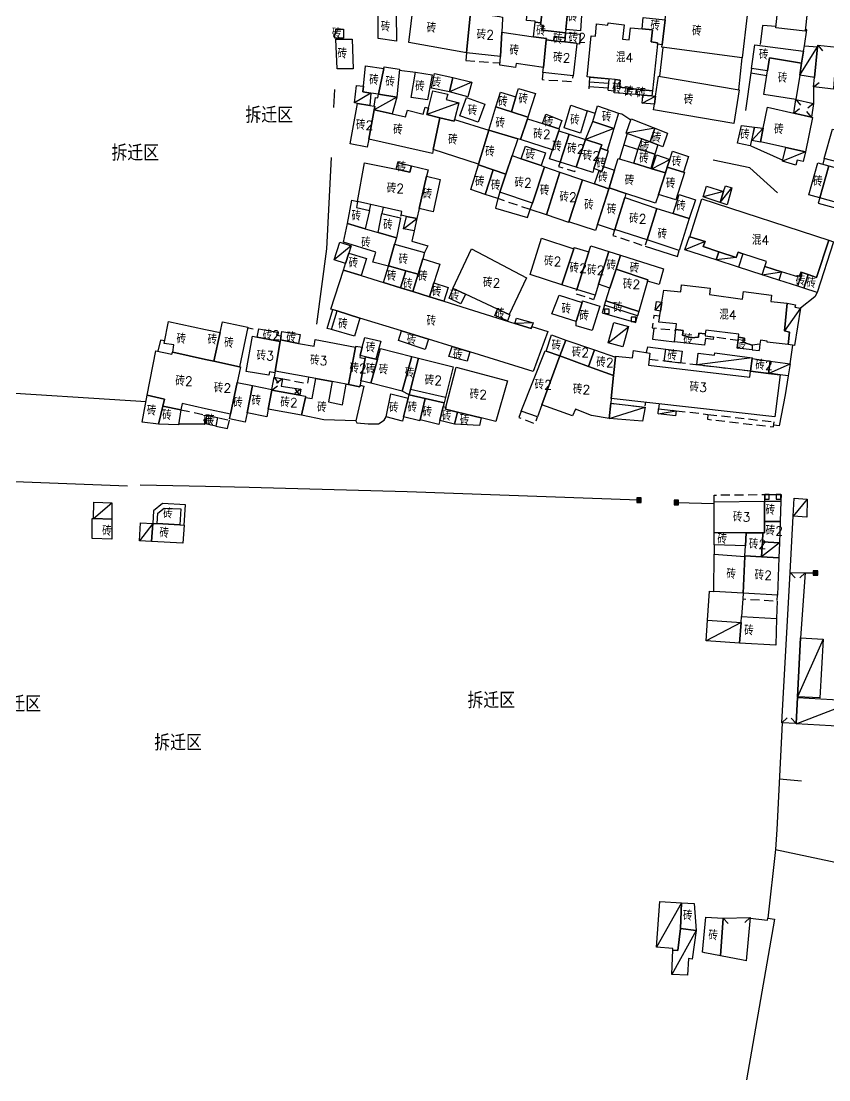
# Model space of a CAD drawing. Header units: millimetres. Extents: x 198 to 1143, y 0 to 936.
# Drawn here: x 668.9 to 846.7, y 0 to 233.2 of the extents above; entities that cross this region are included whole.
import ezdxf

# ---------------------------------------------------------------- set-up
doc = ezdxf.new("R2010")
doc.units = ezdxf.units.MM
doc.linetypes.add('X5', pattern=[3, 2, -1])
doc.layers.add('OldHouse', color=17, linetype='Continuous')
doc.layers.add('Text', color=252, linetype='Continuous')
doc.styles.add('HZ', font='rs.shx', dxfattribs={"width": 0.8, "bigfont": 'hztxt.shx'})
doc.linetypes.add('443', pattern='A,9.4,[169,AAA.SHX,S=1,R=0,X=0,Y=0.15],0.6', length=10)

# ---------------------------------------------------------------- blocks, each defined once
blk = doc.blocks.new('*U1')
at = {"linetype": 'Continuous'}
for points in [[(0, 0), (0.5, 0.5), (-0.5, 0.5)], [(0, 0), (-0.5, 0.5), (-0.5, -0.5)], [(0, 0), (-0.5, -0.5), (0.5, -0.5)], [(0, 0), (0.5, -0.5), (0.5, 0.5)]]:
    blk.add_solid(points, dxfattribs=at)
blk = doc.blocks.new('gc002')
blk.add_lwpolyline([(-0.5, -0.5), (0.5, -0.5), (0.5, 0.5), (-0.5, 0.5), (-0.5, -0.5)])
at = {"linetype": 'Continuous'}
blk.add_blockref('*U1', (0, 0), dxfattribs=at)
blk = doc.blocks.new('gc291')
blk.add_lwpolyline([(-0.5, -0.5), (0.5, -0.5), (0.5, 0.5), (-0.5, 0.5), (-0.5, -0.5)])

msp = doc.modelspace()

# ---------------------------------------------------------------- linework, layer by layer
at = {"layer": 'OldHouse', "linetype": 'Continuous', "flags": 128}
for points in [[(842.23, 238.01), (841.44, 230.97), (835.03, 231.68), (835.75, 238.73)], [(757.8, 236.5), (763.09, 235.75), (764.72, 235.52), (767.77, 235.09), (766.91, 226.22), (754.18, 228.47), (755.27, 236.86)], [(783.64, 236.04), (783.26, 232.77), (781.99, 232.95), (782.01, 233.14), (780.1, 233.3), (780.38, 236.34)], [(789.28, 236.47), (788.79, 231.35), (788.71, 230.58), (783.65, 231.16), (783.88, 232.22), (783.21, 232.34), (783.26, 232.77), (783.64, 236.04), (783.77, 237.09)], [(788.79, 231.35), (789.28, 236.47), (789.33, 236.99), (792.35, 236.69), (791.97, 231.01)], [(810, 227.94), (810.63, 233.43), (811.02, 236.76), (828.66, 234.48), (827.58, 225.13), (809.94, 227.41)], [(749.78, 234.88), (751.43, 234.87), (751.47, 228.8), (747.47, 229.37), (747.49, 234.89)], [(768.01, 235.05), (772.06, 234.48), (774.2, 234.17), (774.85, 234.08), (774.83, 233.73), (774.66, 230.78), (774.36, 225.4), (766.91, 226.22), (767.77, 235.09)], [(810.63, 233.43), (810, 227.94), (808.93, 228.09), (808.97, 228.4), (807.58, 228.61), (807.84, 231.25), (805.58, 231.48), (805.81, 233.97)], [(739.86, 229.41), (737.93, 229.4), (737.84, 230.39), (738.12, 230.39), (738.11, 231.42), (739.84, 231.43)], [(783.26, 232.77), (783.21, 232.34), (783.88, 232.22), (783.65, 231.16), (788.71, 230.58), (788.61, 229.53), (786.22, 229.8), (786.14, 228.85), (784.46, 229.03), (784.49, 229.33), (781.66, 229.75), (781.99, 232.95)], [(805.58, 231.48), (807.84, 231.25), (807.58, 228.61), (808.97, 228.4), (808.93, 228.09), (807.82, 217.85), (804.32, 218.23), (802.46, 218.43), (800.6, 218.63), (800.75, 220.17), (799.63, 220.29), (793.49, 220.92), (794.36, 229.92), (795.28, 229.88), (795.52, 232.58), (798.05, 232.31), (798.11, 232.81), (801.6, 232.38), (801.28, 229.24), (802.7, 229.08), (803.04, 231.74)], [(741.98, 222.68), (738.4, 222.66), (738.14, 229.2), (741.71, 229.2)], [(781.66, 229.75), (784.49, 229.33), (784.46, 229.03), (783.83, 222.97), (777.86, 223.84), (777.7, 222.96), (774.26, 223.46), (774.36, 225.4), (774.66, 230.78)], [(786.14, 228.85), (788.52, 228.59), (791.05, 228.31), (791.18, 228.29), (791.17, 228.17), (790.39, 221.11), (783.72, 221.84), (783.83, 222.97), (784.46, 229.03)], [(788.61, 229.53), (788.52, 228.59), (786.14, 228.85), (786.22, 229.8)], [(791.17, 228.17), (791.18, 228.29), (791.05, 228.31), (788.52, 228.59), (788.61, 229.53), (788.71, 230.58), (791.93, 230.31), (791.75, 228.12)], [(841.11, 226.59), (840.69, 223.94), (833.6, 225.07), (833.15, 222.25), (829.65, 222.75), (830.38, 227.98)], [(844.21, 227.53), (843.52, 220.76), (840.27, 221.26), (840.69, 223.94), (841.11, 226.59), (841.3, 227.75)], [(840.69, 223.94), (840.27, 221.26), (839.42, 215.93), (832.33, 217.05), (833.15, 222.25), (833.6, 225.07)], [(748.73, 222.74), (747.52, 217.07), (745.84, 217.33), (744.11, 217.59), (744.23, 218.86), (744.67, 223.35)], [(751.54, 216.46), (747.52, 217.07), (748.73, 222.74), (748.81, 223.13), (752.14, 222.62)], [(759.33, 221.35), (758.34, 215.81), (754.73, 216.38), (755.71, 221.92)], [(763.87, 220.73), (763.16, 217.58), (759.23, 218.41), (759.85, 221.63)], [(763.16, 217.58), (763.87, 220.73), (768.06, 219.74), (767.18, 216.52)], [(802.46, 218.43), (802.37, 217.17), (799.4, 217.4), (799.63, 220.29), (800.75, 220.17), (800.6, 218.63)], [(808.28, 214.9), (808.54, 216.63), (809.19, 221.05), (826.92, 218.02), (825.76, 210.62), (808.09, 213.64)], [(744.23, 218.86), (744.11, 217.59), (745.84, 217.33), (745.59, 214.59), (742.92, 215.03), (742.24, 215.15), (742.67, 219.03)], [(751.54, 216.46), (750.51, 212.77), (746.58, 213.65), (746.72, 214.4), (746.59, 214.42), (746.9, 216.39), (747.36, 216.25), (747.52, 217.07)], [(764.25, 211.48), (764.17, 211.16), (761.05, 211.91), (758.21, 212.59), (758.57, 214.04), (759.48, 217.86), (762.77, 217.08), (762.42, 215.93), (765.25, 215.21)], [(777.8, 216.48), (776.81, 213.18), (773.33, 214.32), (774.36, 217.51)], [(780.42, 212), (776.81, 213.18), (777.8, 216.48), (778.35, 218.34), (782.12, 217.21)], [(804.32, 218.23), (804.21, 217.01), (802.37, 217.17), (802.46, 218.43)], [(807.82, 217.85), (807.69, 216.7), (805.72, 216.87), (804.21, 217.01), (804.32, 218.23)], [(807.69, 216.7), (808.54, 216.63), (808.28, 214.9), (805.61, 215.13), (805.72, 216.87)], [(745.59, 214.59), (746.59, 214.42), (746.72, 214.4), (746.58, 213.65), (745.4, 207.18), (745.07, 205.39), (741.3, 206.17), (742.92, 215.03)], [(770.96, 214.91), (769.44, 210.91), (765.41, 212.34), (766.93, 216.34)], [(793.5, 213.43), (792.03, 208.47), (788.42, 209.68), (789.89, 214.65)], [(758.57, 214.04), (758.21, 212.59), (761.05, 211.91), (759.6, 204.88), (759.43, 204.05), (745.4, 207.18), (746.58, 213.65), (750.51, 212.77), (753.5, 212.11), (753.94, 213.6), (757.39, 212.68), (757.78, 214.25)], [(776.81, 213.18), (780.42, 212), (780.31, 211.68), (778.81, 207.08), (778.2, 207.27), (771.86, 209.15), (773.33, 214.32)], [(787.24, 209.43), (783.64, 210.6), (784.37, 212.72), (787.86, 211.29)], [(799.37, 209.53), (794.75, 211.1), (795.77, 214.51), (800.39, 212.94)], [(838.94, 212.9), (842.83, 212.02), (843.06, 211.96), (841.53, 204.37), (837.2, 205.36), (831.62, 206.63), (832.22, 209.61), (833.15, 214.22)], [(764.25, 211.48), (771.86, 209.15), (769.58, 201.7), (759.6, 204.88), (761.05, 211.91), (764.17, 211.16)], [(783.64, 210.6), (787.24, 209.43), (787.33, 209.4), (787.2, 209.01), (785.83, 204.8), (778.81, 207.08), (780.31, 211.68)], [(799.37, 209.53), (797.9, 204.69), (796.44, 205.18), (796.69, 205.93), (793.08, 207.1), (794.75, 211.1)], [(808.38, 209.63), (807.32, 206.58), (805.49, 207.26), (802.06, 208.53), (803.16, 211.66)], [(830.31, 209.83), (829.37, 205.73), (826.54, 206.3), (827.43, 210.16)], [(778.2, 207.27), (776.96, 203.56), (775.59, 199.48), (772.79, 200.42), (769.52, 201.51), (769.58, 201.7), (771.86, 209.15)], [(789.54, 208.25), (787.5, 202.1), (785.18, 202.82), (785.83, 204.8), (787.2, 209.01)], [(793.08, 207.1), (791.05, 200.99), (787.5, 202.1), (789.54, 208.25)], [(809.01, 205.95), (807.32, 206.58), (808.38, 209.63), (811.19, 208.51), (810.15, 205.53)], [(832.22, 209.61), (831.62, 206.63), (831.6, 206.51), (829.72, 206.89), (830.31, 209.83)], [(856.66, 207.01), (863.49, 205.23), (861.67, 198.77), (845.66, 202.93), (847.49, 209.4)], [(783.37, 201.35), (778.97, 202.87), (779.86, 205.62), (784.29, 204.19)], [(796.44, 205.18), (794.97, 200.69), (794.69, 199.85), (791.05, 200.99), (793.08, 207.1), (796.69, 205.93)], [(807.32, 206.58), (809.01, 205.95), (808.39, 203.85), (804.7, 205.04), (805.49, 207.26)], [(841.53, 204.37), (841.03, 202.26), (839.73, 202.54), (839.42, 201.46), (836.48, 202.33), (837.2, 205.36)], [(778.97, 202.87), (783.37, 201.35), (784.08, 201.11), (781.42, 193.1), (774.26, 195.5), (775.59, 199.48), (776.96, 203.56)], [(797.9, 204.69), (798.1, 204.62), (797.04, 201.13), (796.72, 200.07), (796.13, 200.28), (794.97, 200.69), (796.44, 205.18)], [(803.75, 201.88), (807.48, 200.75), (807.73, 200.67), (810.72, 199.76), (809.15, 194.96), (808.54, 193.09), (802.01, 195.22), (798.28, 196.44), (799.52, 200.39), (800.31, 202.92)], [(808.39, 203.85), (807.48, 200.75), (803.75, 201.88), (804.7, 205.04)], [(811.69, 202.74), (811.11, 200.98), (810.72, 199.76), (807.73, 200.67), (808.7, 203.74)], [(814.7, 199.9), (811.11, 200.98), (811.69, 202.74), (812.27, 204.53), (815.8, 203.33)], [(751.44, 200.54), (754.46, 199.92), (754.79, 201.33), (758.47, 200.46), (758.13, 199.01), (756.49, 191.88), (755.98, 189.68), (753.73, 190.18), (752.51, 190.44), (752.69, 191.23), (742.93, 193.48), (744.43, 201.99)], [(754.79, 201.33), (754.46, 199.92), (751.44, 200.54), (751.78, 202.05)], [(772.79, 200.42), (770.98, 195.02), (767.83, 196.08), (769.52, 201.51)], [(787.49, 199.94), (784.49, 190.49), (780.95, 191.68), (781.42, 193.1), (784.08, 201.11)], [(799.52, 200.39), (798.28, 196.44), (798.22, 196.25), (795.08, 197.33), (796.13, 200.28), (796.72, 200.07), (797.04, 201.13)], [(814.7, 199.9), (814.89, 199.84), (812.96, 193.81), (809.15, 194.96), (810.72, 199.76), (811.11, 200.98)], [(846.65, 201.34), (844.67, 194.23), (842.3, 194.89), (844.27, 202)], [(844.67, 194.23), (846.65, 201.34), (861.35, 197.24), (859.38, 190.17)], [(756.49, 191.88), (758.13, 199.01), (761.12, 198.32), (759.57, 191.17)], [(775.59, 199.48), (774.26, 195.5), (773.78, 194.08), (770.98, 195.02), (772.79, 200.42)], [(792.47, 198.23), (789.46, 188.98), (789.42, 188.84), (784.49, 190.49), (787.49, 199.94)], [(795.08, 197.33), (798.22, 196.25), (795.34, 187.07), (789.46, 188.98), (792.47, 198.23)], [(802.01, 195.22), (801.74, 194.35), (799.54, 187.3), (799.5, 187.16), (795.76, 188.36), (798.22, 196.25), (798.28, 196.44)], [(823.52, 195.63), (822.75, 193.25), (818.98, 194.48), (819.76, 196.86)], [(822.75, 193.25), (823.52, 195.63), (823.93, 196.88), (825.3, 196.43), (824.32, 192.73)], [(742.93, 193.48), (742.69, 192.1), (745.54, 191.44), (744.63, 187.47), (740.72, 188.6), (741.69, 193.76)], [(808.82, 191.94), (806.66, 184.98), (799.54, 187.3), (801.74, 194.35)], [(815.95, 189.72), (812.38, 190.83), (813.74, 195), (817.29, 193.83)], [(846.67, 184.93), (843.95, 176.71), (842.1, 177.35), (840.83, 177.79), (840.48, 177.91), (840.07, 176.79), (836.26, 177.99), (832.57, 179.15), (832.96, 180.26), (827.76, 181.94), (826.7, 182.28), (826.24, 181.13), (822.43, 182.4), (819.02, 183.52), (819.44, 184.67), (816.11, 185.7), (818.69, 194.04)], [(812.38, 190.83), (815.95, 189.72), (813.74, 182.66), (806.66, 184.98), (808.82, 191.94)], [(751.48, 185.48), (747.46, 186.65), (748.27, 190.81), (752.38, 189.86)], [(755.98, 189.68), (755.39, 186.97), (753.07, 187.45), (753.73, 190.18)], [(744.63, 187.47), (747.46, 186.65), (751.48, 185.48), (751.08, 184.06), (749.73, 179.26), (749.71, 179.18), (746.28, 180.09), (746.95, 182.33), (739.8, 184.51), (740.72, 188.6)], [(740.98, 182.07), (740.29, 179.82), (737.8, 180.58), (738.99, 184.47), (741.48, 183.71)], [(790.51, 183.03), (787.92, 175.12), (780.95, 177.34), (783.4, 185.37)], [(816.11, 185.7), (819.44, 184.67), (819.02, 183.52), (822.43, 182.4), (821.85, 180.59), (815.01, 182.79), (816, 185.73)], [(841.15, 174.38), (842.1, 177.35), (843.95, 176.71), (846.67, 184.93), (847.72, 184.58), (844.12, 173.42)], [(743.71, 177.14), (739.84, 178.35), (740.29, 179.82), (740.98, 182.07), (744.86, 180.89)], [(757.26, 180.82), (756.23, 177.43), (753.57, 178.18), (749.73, 179.26), (751.08, 184.06), (757.68, 182.2)], [(776.27, 168.55), (773.76, 169.72), (766.68, 173.02), (763.99, 174.27), (763.88, 174.32), (768.02, 183.04), (780.11, 176.62)], [(793.83, 182.39), (791.18, 174.07), (787.92, 175.12), (790.51, 183.03), (790.6, 183.31)], [(798.25, 182.44), (795.97, 175.22), (795.2, 172.79), (791.18, 174.07), (793.83, 182.39), (794.26, 183.7)], [(800.81, 181.63), (799.82, 178.55), (798.49, 174.4), (795.97, 175.22), (798.25, 182.44)], [(827.76, 181.94), (826.8, 178.99), (821.85, 180.59), (822.43, 182.4), (826.24, 181.13), (826.7, 182.28)], [(759.74, 175.51), (758.78, 172.45), (755.07, 173.61), (756.23, 177.43), (757.26, 180.82), (761.03, 179.68)], [(806.77, 175.92), (806.86, 176.23), (799.82, 178.55), (800.81, 181.63), (810.26, 178.65), (809.3, 175.19)], [(743.71, 177.14), (748.6, 175.62), (752.4, 174.44), (755.07, 173.61), (758.78, 172.45), (761.9, 171.48), (777.57, 166.6), (781.18, 165.48), (781.31, 165.91), (784.78, 164.84), (781.61, 155.99), (767.65, 160.31), (763.74, 161.52), (758.54, 163.12), (752.59, 164.96), (743.46, 167.78), (738.44, 169.34), (737.03, 169.77), (739.84, 178.35)], [(753.57, 178.18), (752.4, 174.44), (748.6, 175.62), (749.71, 179.18), (749.73, 179.26)], [(756.23, 177.43), (755.07, 173.61), (752.4, 174.44), (753.57, 178.18)], [(806.77, 175.92), (804.84, 169.19), (797.57, 171.54), (798.49, 174.4), (799.82, 178.55), (806.86, 176.23)], [(836.26, 177.99), (835.67, 176.14), (831.98, 177.33), (832.57, 179.15)], [(842.1, 177.35), (841.15, 174.38), (839.86, 174.79), (840.83, 177.79)], [(761.9, 171.48), (758.78, 172.45), (759.74, 175.51), (762.85, 174.54)], [(837.51, 171.08), (836.92, 164.96), (838.04, 164.71), (837.72, 161.93), (833.08, 162.48), (833.12, 162.71), (831.63, 162.89), (831.51, 162.02), (829.79, 161.84), (827.97, 162.43), (828.13, 163.35), (826.78, 163.55), (826.87, 164.23), (819.58, 165.15), (819.48, 164.28), (818.08, 164.46), (817.96, 163.56), (816.35, 163.4), (814.45, 164), (814.58, 165.03), (812.99, 165.27), (813.12, 166.49), (809.25, 166.89), (809.62, 169.31), (809.92, 171.28), (810.33, 173.96), (814.08, 173.57), (814.27, 175.13), (820.58, 174.38), (820.43, 172.94), (827.65, 171.93), (827.86, 173.61), (834.08, 172.82), (833.93, 171.43)], [(766.68, 173.02), (765.69, 170.92), (763.07, 172.16), (763.99, 174.27)], [(792.37, 171.24), (791.05, 167.05), (785.71, 168.74), (787.29, 172.85)], [(791.05, 167.05), (792.37, 171.24), (792.47, 171.54), (796.24, 170.41), (794.54, 165.03), (791.07, 166.07)], [(804.84, 169.19), (804.57, 168.27), (797.27, 170.62), (797.57, 171.54)], [(809.92, 171.28), (809.62, 169.31), (808.44, 169.49), (808.74, 171.46)], [(837.72, 161.93), (838.04, 164.71), (836.92, 164.96), (837.51, 171.08), (839.31, 170.68), (839.17, 170.18), (840.44, 169.97), (839.09, 161.77)], [(743.46, 167.78), (742.23, 163.79), (737.17, 165.24), (738.44, 169.34)], [(776.27, 168.55), (776.46, 168.46), (775.93, 167.19), (773.12, 168.34), (773.76, 169.72)], [(712.64, 164.57), (711.28, 158.29), (709.47, 158.68), (702.24, 160.24), (702.24, 160.24), (702.46, 161.9), (700.35, 162.21), (701.32, 167.01), (709.47, 165.25)], [(716.91, 157.07), (711.28, 158.29), (712.64, 164.57), (713.16, 166.98), (718.8, 165.81)], [(781.31, 165.91), (781.18, 165.48), (777.57, 166.6), (777.94, 167.78), (781.6, 166.76)], [(802.59, 165.95), (801.32, 161.46), (798.07, 162.32), (799.34, 166.81)], [(720.85, 163.6), (725.88, 162.65), (724.78, 156.11), (724.72, 155.75), (723.53, 155.95), (723.4, 155.2), (718.43, 156.04), (719.82, 163.79)], [(726.08, 163.85), (725.93, 162.96), (725.88, 162.65), (720.85, 163.6), (721.2, 165.43), (725.19, 164.68), (725.07, 164.01)], [(729.9, 162.21), (725.93, 162.96), (726.08, 163.85), (726.24, 164.83), (730.27, 164.16)], [(746.93, 158.75), (744.64, 159.25), (743.5, 159.5), (743.96, 161.36), (744.49, 163.52), (748.05, 162.72)], [(758.54, 163.12), (757.83, 160.85), (751.93, 162.83), (752.59, 164.96)], [(788.76, 162.94), (787.44, 159.43), (784.46, 160.51), (785.61, 164.06)], [(819.48, 164.28), (819.44, 163.86), (821.28, 163.63), (821.23, 163.07), (819.49, 163.28), (819.3, 161.83), (812.7, 162.52), (812.99, 165.27), (814.58, 165.03), (814.45, 164), (816.35, 163.4), (817.96, 163.56), (818.08, 164.46)], [(829.79, 161.84), (829.79, 160.79), (826.48, 161.12), (826.78, 163.55), (828.13, 163.35), (827.97, 162.43)], [(742.48, 161.37), (740.95, 153.13), (740.42, 153.22), (737.37, 153.78), (733.73, 154.46), (724.78, 156.11), (725.88, 162.65), (725.93, 162.96), (729.9, 162.21), (733.34, 161.56), (733.62, 163.05)], [(743.96, 161.36), (743.5, 159.5), (743.41, 159.12), (744.58, 158.91), (743.67, 153.97), (743.48, 152.97), (743.43, 152.67), (740.95, 153.13), (742.48, 161.37), (742.53, 161.62)], [(754.88, 159.34), (752.75, 151.68), (745.83, 153.42), (747.28, 158.67), (747.95, 161.09)], [(767.65, 160.31), (767.03, 158.3), (763.05, 159.28), (763.74, 161.52)], [(795.07, 160.76), (793.75, 157.13), (787.44, 159.43), (788.76, 162.94)], [(814.36, 160.51), (814.03, 157.88), (810.45, 158.3), (810.76, 160.96)], [(698.51, 160.59), (702.06, 159.82), (702.17, 160.26), (702.24, 160.24), (709.47, 158.68), (711.28, 158.29), (716.91, 157.07), (717.17, 157.02), (716.44, 153.57), (714.98, 146.62), (709.47, 147.82), (704.32, 148.94), (704, 147.57), (700.05, 148.41), (700.39, 149.94), (696.62, 150.79)], [(746.93, 158.75), (747.28, 158.67), (745.83, 153.42), (743.67, 153.97), (744.58, 158.91), (744.64, 159.25)], [(756.36, 158.94), (754.6, 152.07), (754.3, 150.9), (752.75, 151.68), (754.88, 159.34)], [(754.6, 152.07), (756.36, 158.94), (763.98, 157.06), (762.26, 150.26)], [(784.46, 160.51), (787.44, 159.43), (783.52, 148.65), (782.55, 145.99), (778.97, 147.29), (784.23, 160.59)], [(793.75, 157.13), (799.28, 155.12), (798.78, 150.1), (798.67, 149), (798.34, 145.69), (794.43, 146.29), (790.94, 147.73), (790.26, 146.22), (783.52, 148.65), (787.44, 159.43)], [(799.68, 159.14), (799.28, 155.12), (793.75, 157.13), (795.07, 160.76)], [(829.44, 156.06), (833.42, 155.6), (835.95, 155.3), (834.8, 146), (798.78, 150.1), (799.28, 155.12), (799.68, 159.14), (799.71, 159.41), (803.46, 159), (803.64, 160.63), (807.3, 160.08), (806.98, 157.4), (829.29, 154.77)], [(829.8, 158.85), (829.44, 156.06), (817.63, 157.46), (817.93, 160.05), (821.53, 159.6), (821.59, 160.09), (829.82, 159.05)], [(833.73, 158.3), (833.42, 155.6), (829.44, 156.06), (829.8, 158.85)], [(770.17, 145.79), (764.92, 147.08), (762.29, 147.73), (762.39, 148.14), (764.62, 156.94), (775.97, 153.95), (773.39, 144.99)], [(835.95, 155.3), (833.42, 155.6), (833.73, 158.3), (838.13, 157.69), (837.73, 155.09)], [(737.37, 153.78), (736.55, 149.34), (739.58, 148.7), (740.42, 153.22), (740.95, 153.13), (743.43, 152.67), (743.48, 152.97), (744.33, 152.77), (742.56, 145.16), (735.49, 145.36), (730.61, 146.41), (731.43, 150.32), (732.91, 150.03), (733.73, 154.46)], [(719.8, 152.91), (718.6, 146.89), (718.19, 144.82), (714.76, 145.56), (714.98, 146.62), (716.44, 153.57)], [(724.05, 152.07), (724.02, 151.89), (723.23, 147.71), (722.92, 146.02), (718.6, 146.89), (719.8, 152.91)], [(730.2, 150.81), (731.49, 150.58), (731.43, 150.32), (730.61, 146.41), (723.23, 147.71), (724.02, 151.89)], [(700.39, 149.94), (699.12, 144.39), (695.49, 144.82), (696.62, 150.79)], [(754.1, 150.11), (753.07, 146.06), (752.82, 145.08), (749.22, 146), (750.28, 151.08)], [(757.81, 150.08), (756.69, 145.35), (756.64, 145.15), (753.07, 146.06), (754.1, 150.11), (754.3, 150.9)], [(761.79, 148.29), (761.01, 145.21), (760.79, 144.32), (756.69, 145.35), (757.81, 150.08), (761.99, 149.09)], [(704, 147.57), (703.53, 144.27), (699.12, 144.39), (700.05, 148.41)], [(762.39, 148.14), (762.29, 147.73), (764.92, 147.08), (764.26, 144.4), (761.01, 145.21), (761.79, 148.29)], [(770.17, 145.79), (769.76, 144.11), (764.26, 144.4), (764.92, 147.08)], [(798.34, 145.69), (798.67, 149), (806.23, 148.14), (805.62, 145.09)], [(813.06, 147.37), (812.93, 146.28), (809.08, 146.71), (809.2, 147.81)], [(709.47, 144.47), (709.31, 144.5), (709.47, 145.26)], [(709.47, 144.47), (709.47, 145.26), (709.47, 145.27), (709.71, 146.37), (712.09, 145.87), (711.69, 144)], [(688.83, 123.48), (684.81, 123.6), (684.83, 127.23), (688.84, 127.11)], [(703.78, 122.23), (698.83, 122.51), (698.97, 124.81), (700.33, 125.93), (704.01, 125.73)], [(832.54, 123), (832.54, 120.5), (832.17, 120.5), (828.45, 120.51), (821.4, 120.54), (821.41, 127.3), (832.54, 127.42)], [(835.95, 123), (832.54, 123), (832.54, 127.42), (836.11, 127.45)], [(841.94, 127.9), (841.84, 123.92), (838.83, 124.12), (839.05, 128.09)], [(684.81, 123.6), (688.83, 123.48), (688.81, 119.1), (684.51, 119.23), (684.53, 123.61)], [(697.82, 122.56), (697.54, 118.59), (694.94, 118.73), (695.16, 122.71)], [(698.83, 122.51), (703.78, 122.23), (704.77, 122.18), (704.49, 118.2), (697.54, 118.59), (697.82, 122.56)], [(835.78, 118.3), (832.06, 118.53), (832.17, 120.5), (832.54, 120.5), (832.54, 123), (835.95, 123)], [(828.45, 120.51), (828.3, 117.58), (821.4, 117.8), (821.4, 120.54)], [(832.17, 120.5), (832.06, 118.53), (831.86, 115.22), (828.19, 115.44), (828.3, 117.58), (828.45, 120.51)], [(835.78, 118.3), (835.66, 114.99), (831.86, 115.22), (832.06, 118.53)], [(828.19, 115.3), (827.78, 107.21), (821.39, 107.57), (821.4, 115.77)], [(831.86, 115.22), (835.66, 114.99), (835.37, 106.75), (827.78, 107.21), (828.19, 115.3), (828.19, 115.44)], [(827.34, 100.75), (827.04, 96.21), (819.67, 96.69), (819.96, 101.22)], [(827.04, 96.21), (827.34, 100.75), (827.42, 102.08), (835.19, 101.58), (834.98, 95.7)], [(839.77, 84.38), (840.44, 97.34), (845.46, 97.08), (844.73, 84.12)], [(852.62, 83.47), (852.3, 77.86), (852.29, 77.71), (839.46, 78.44), (839.46, 78.5), (839.76, 84.2)], [(814.26, 38.99), (814, 33.3), (813.45, 28.52), (812.33, 28.57), (812.35, 28.96), (808.75, 29.22), (809.47, 39.31)], [(817.45, 32.87), (814, 33.3), (814.26, 38.99), (817.04, 38.8)], [(823.43, 35.63), (822.8, 27.34), (819.37, 28), (818.87, 28.1), (819.59, 35.79)], [(817.45, 32.87), (816.6, 26.59), (815.77, 26.73), (815.56, 23.03), (812.1, 23.18), (812.19, 25.14), (812.33, 28.57), (813.45, 28.52), (814, 33.3)]]:
    msp.add_lwpolyline(points, close=True, dxfattribs=at)
at = {"layer": 'OldHouse', "linetype": '443', "flags": 128}
for points in [[(835.07, 231.97), (832.06, 232.25), (831.53, 228.04)], [(841.3, 227.75), (841.86, 231.28), (841.47, 231.39)], [(810.14, 227.38), (809.36, 221.05)], [(826.84, 218.03), (827.58, 225.13)], [(752.11, 222.37), (755.71, 221.92)], [(829.51, 221.76), (828.34, 213.48)], [(737.71, 214.16), (737.9, 218.12)], [(798.1, 217.95), (799.43, 217.84)], [(843.31, 218.68), (843.3, 215.04)], [(795.27, 212.82), (793.5, 213.43)], [(800.39, 212.94), (801.11, 212.79), (803.07, 211.42)], [(802.3, 208.45), (800.58, 202.84)], [(801.54, 205.96), (804.67, 204.93)], [(829.47, 205.68), (836.57, 202.58)], [(733.95, 166.41), (736.19, 183.06), (737.17, 203.16)], [(845.66, 202.93), (845.35, 201.7)], [(835.36, 195.38), (829.3, 200.9), (821.2, 202.53)], [(773.78, 194.08), (773.3, 192.02), (780.34, 189.9), (780.95, 191.68)], [(755.39, 186.97), (754.88, 184.69), (758.36, 183.68), (757.68, 182.2)], [(831.98, 177.33), (826.8, 178.99)], [(839.86, 174.79), (835.67, 176.14)], [(844.12, 173.42), (843.57, 172.48), (840.44, 169.97)], [(718.89, 165.63), (719.95, 165.4)], [(808.18, 165.59), (807.83, 163.16), (812.7, 162.52)], [(700.47, 162.79), (699.53, 162.89), (698.98, 160.49)], [(806.51, 160.2), (806.8, 161.47), (810.76, 160.96)], [(831.51, 162.02), (831.33, 160.64)], [(838.13, 157.69), (838.76, 161.8)], [(829.79, 160.79), (831.33, 160.64)], [(837.73, 155.09), (837.08, 150.86), (835.75, 144.07), (834.57, 144.22)], [(659.37, 151.73), (696.4, 149.41)], [(711.69, 144), (714.31, 143.45), (714.71, 145.32)], [(742.56, 145.16), (742.8, 144.72), (745.27, 144.5), (747.57, 144.5), (748.78, 145.29), (749.22, 146)], [(703.56, 144.49), (709.31, 144.5)], [(692.28, 130.75), (650.22, 132.34)], [(709.47, 130.65), (695.04, 130.98)], [(709.47, 130.65), (695.04, 130.98)], [(804.87, 127.65), (753.84, 129.51), (719.07, 130.44), (709.47, 130.65)], [(813.11, 127.14), (821.41, 126.95)], [(838.16, 111.73), (838.83, 124.12)], [(821.4, 117.8), (821.4, 115.77)], [(841.46, 111.68), (843.74, 111.64)], [(819.96, 101.22), (820.37, 107.62), (821.39, 107.57)], [(827.71, 105.92), (827.42, 102.08)], [(835.32, 105.46), (835.19, 101.58)], [(836.38, 78.57), (835.23, 55.17), (834.96, 50.72), (849.44, 47.63)], [(835.78, 66.32), (840.66, 65.82)], [(834.96, 50.72), (833.21, 35.6), (834.75, 35.37), (828.54, 0)], [(829.33, 35.62), (833.14, 35.17), (833.21, 35.6)]]:
    msp.add_lwpolyline(points, dxfattribs=at)
at = {"layer": 'OldHouse', "linetype": 'X5', "flags": 128}
for points in [[(766.91, 226.22), (766.73, 224.52)], [(766.73, 224.52), (774.29, 223.99)], [(783.72, 221.84), (783.56, 220.29), (790.25, 219.88), (790.39, 221.11)], [(787.5, 202.1), (787.19, 201.15), (790.73, 200.04), (791.05, 200.99)], [(780.95, 191.68), (773.78, 194.08)], [(745.54, 191.44), (745.86, 192.8)], [(748.58, 192.17), (748.27, 190.81), (752.38, 189.86), (752.51, 190.44)], [(799.5, 187.16), (799.13, 185.96), (806.24, 183.64), (806.66, 184.98)], [(795.2, 172.79), (794.9, 171.83), (790.87, 173.12), (791.18, 174.07)], [(809.45, 168.18), (808.16, 168.35), (807.75, 165.64), (812.97, 165.09)], [(819.48, 164.28), (819.44, 163.86), (826.71, 162.94), (826.78, 163.55)], [(835.95, 155.3), (807.13, 158.69)], [(724.78, 156.11), (724.55, 154.73), (731.93, 153.35), (732.19, 154.74)], [(798.77, 150.1), (798.66, 149), (806.23, 148.14), (806.36, 149.24)], [(704, 147.58), (709.47, 146.42)], [(778.97, 147.29), (778.41, 145.89), (782.02, 144.54), (782.55, 145.99)], [(809.32, 148.9), (809.2, 147.81)], [(809.2, 147.81), (813.06, 147.37)], [(813.06, 147.37), (820.06, 146.57)], [(709.47, 146.42), (714.71, 145.32), (714.98, 146.62)], [(709.47, 146.42), (714.71, 145.32), (714.98, 146.62)], [(820.06, 146.57), (819.93, 145.48), (834.52, 143.82), (834.66, 144.91)], [(820.06, 146.57), (834.66, 144.91)], [(821.41, 127.3), (821.41, 128.8), (832.54, 128.92), (832.54, 127.42)], [(827.78, 107.21), (827.71, 105.92), (835.32, 105.46), (835.37, 106.75)]]:
    msp.add_lwpolyline(points, dxfattribs=at)
at = {"layer": 'OldHouse'}
for points in [[(840.27, 221.26), (844.21, 227.53)], [(829.65, 222.75), (829.51, 221.76), (832.99, 221.21)], [(768.06, 219.74), (763.16, 217.58)], [(745.84, 217.33), (742.24, 215.15)], [(751.54, 216.46), (746.58, 213.65)], [(765.25, 215.21), (758.21, 212.59)], [(805.61, 215.13), (808.54, 216.63)], [(799.37, 209.53), (793.08, 207.1)], [(808.38, 209.63), (802.06, 208.53)], [(829.72, 206.89), (832.22, 209.61)], [(841.53, 204.37), (836.48, 202.33)], [(807.73, 200.67), (811.69, 202.74)], [(822.75, 193.25), (825.3, 196.43)], [(823.52, 195.63), (818.98, 194.48)], [(844.67, 194.23), (844.36, 193.11), (859.06, 189.02), (859.38, 190.17)], [(753.07, 187.45), (755.98, 189.68)], [(819.44, 184.67), (815.01, 182.79)], [(741.48, 183.71), (737.8, 180.58)], [(806.24, 183.64), (813.33, 181.33), (813.74, 182.66)], [(826.24, 181.13), (821.85, 180.59)], [(831.98, 177.33), (836.26, 177.99)], [(797.27, 170.62), (796.74, 168.96), (804.16, 166.83), (804.57, 168.27)], [(809.92, 171.28), (808.44, 169.49)], [(737.17, 165.24), (736.21, 165.51), (737.46, 169.64), (738.44, 169.34)], [(840.44, 169.97), (836.92, 164.96)], [(781.6, 166.76), (777.57, 166.6)], [(798.07, 162.32), (802.57, 165.88)], [(829.82, 159.05), (817.63, 157.46)], [(833.42, 155.6), (838.13, 157.69)], [(762.26, 150.26), (761.99, 149.09), (754.3, 150.9), (754.58, 152.07)], [(798.34, 145.69), (806.23, 148.14)], [(809.08, 146.71), (813.06, 147.37)], [(832.54, 128.92), (836.16, 128.95), (836.11, 127.45)], [(684.81, 123.6), (688.84, 127.11)], [(704.77, 122.18), (705.08, 126.67), (699.99, 126.95), (698.01, 125.3), (697.82, 122.56)], [(841.94, 127.9), (838.83, 124.12)], [(697.82, 122.56), (694.94, 118.73)], [(835.78, 118.3), (831.86, 115.22)], [(827.34, 100.75), (819.67, 96.69)], [(845.46, 97.08), (839.77, 84.38)], [(839.46, 78.44), (852.62, 83.47)], [(814.26, 38.99), (808.75, 29.22)], [(817.45, 32.87), (812.1, 23.18)]]:
    msp.add_lwpolyline(points, dxfattribs=at)
at = {"layer": 'OldHouse', "linetype": 'Continuous', "flags": 128}
for points in [[(848.42, 227.44), (848.38, 226.97), (847.69, 218.39), (847.68, 218.19), (843.31, 218.68), (843.52, 220.76), (844.21, 227.53), (844.25, 227.9), (848.42, 227.44)], [(844.25, 227.9), (845.26, 226.65)], [(794.01, 220.73), (793.84, 218.26)], [(798.21, 219.43), (793.94, 219.73)], [(798.28, 220.43), (794.01, 220.73)], [(798.1, 217.95), (798.28, 220.43)], [(843.31, 218.68), (844.55, 219.68)], [(798.14, 218.43), (793.87, 218.73)], [(842.83, 212.02), (838.94, 212.9), (839.42, 215.93), (843.3, 215.04), (842.83, 212.02)], [(839.42, 215.93), (840.42, 214.68)], [(843.3, 215.04), (842.05, 214.04)], [(838.94, 212.9), (840.19, 213.91)], [(842.83, 212.02), (841.83, 213.27)], [(730.2, 150.81), (724.02, 151.89), (724.05, 152.07), (724.55, 154.73), (726.37, 154.38), (726.09, 152.75), (730.43, 152.15), (730.2, 150.81)], [(724.55, 154.73), (725.48, 153.43)], [(726.37, 154.38), (725.06, 153.47)], [(724.02, 151.89), (725.31, 152.84)], [(730.43, 152.15), (729.14, 151.2)], [(730.2, 150.81), (729.28, 152.12)], [(840.44, 97.34), (839.77, 84.38), (839.76, 84.2), (839.46, 78.5), (836.36, 78.61), (838.16, 111.73), (841.46, 111.68), (840.44, 97.34)], [(838.16, 111.73), (839.26, 110.56)], [(841.46, 111.68), (840.3, 110.58)], [(836.36, 78.61), (837.53, 79.7)], [(839.46, 78.5), (838.38, 79.68)], [(827.78, 26.37), (822.8, 27.34), (823.43, 35.63), (829.34, 35.72), (828.47, 26.24), (827.78, 26.37)], [(823.43, 35.63), (824.53, 34.46)], [(829.34, 35.72), (828.17, 34.63)]]:
    msp.add_lwpolyline(points, dxfattribs=at)

# ---------------------------------------------------------------- block references
at = {"layer": 'OldHouse'}
for name, p in [('gc291', (797.79, 169.26)), ('gc291', (803.66, 167.51)), ('gc291', (833.05, 128.4)), ('gc291', (835.61, 128.39)), ('gc002', (804.87, 127.65)), ('gc002', (813.11, 127.14)), ('gc002', (843.74, 111.64))]:
    msp.add_blockref(name, p, dxfattribs=at)

# ---------------------------------------------------------------- texts
at = {"layer": 'Text', "style": 'HZ'}
for s, height, p in [('砖', 2, (789.27, 233.07)), ('砖', 2, (807.4, 231.13)), ('砖', 2, (737.25, 229.45)), ('砖', 2, (748.04, 230.88)), ('砖', 2, (758.14, 230.62)), ('砖2', 2, (769.15, 229.17)), ('砖', 2, (782.23, 229.98)), ('砖', 2, (816.56, 229.95)), ('砖', 2, (785.98, 228.16)), ('砖2', 2, (789.39, 228.51)), ('砖', 2, (738.5, 224.94)), ('砖', 2, (776.37, 225.69)), ('砖2', 2, (785.98, 224.07)), ('混4', 2, (799.8, 224.15)), ('砖', 2, (831.29, 224.73)), ('砖', 2, (835.47, 219.63)), ('砖', 2, (745.5, 219.15)), ('砖', 2, (749.06, 218.76)), ('砖', 2, (755.6, 217.77)), ('砖', 2, (759.26, 218.6)), ('砖', 2, (798.96, 217.31)), ('砖', 2, (778.36, 214.99)), ('砖', 2, (801.59, 216.6)), ('砖', 2, (804.3, 216.31)), ('砖', 2, (814.75, 214.83)), ('拆迁区', 3.5, (718.22, 210.74)), ('砖', 2, (767.2, 212.45)), ('砖', 2, (773.89, 214.38)), ('砖', 2, (789.74, 210.38)), ('砖', 2, (796.72, 211.05)), ('砖2', 2, (742.57, 209.24)), ('砖', 2, (750.76, 208.22)), ('砖', 2, (773.3, 209.7)), ('砖', 2, (783.94, 209.92)), ('砖', 2, (834.62, 208.3)), ('砖', 2, (762.85, 206)), ('砖2', 2, (781.62, 207.24)), ('砖', 2, (807.68, 206.44)), ('砖', 2, (827.18, 207.13)), ('拆迁区', 3.5, (688.75, 202.41)), ('砖', 2, (771.04, 203.36)), ('砖', 2, (785.78, 204.54)), ('砖2', 2, (789.09, 204.02)), ('砖', 2, (805.04, 204.41)), ('砖', 2, (779.94, 202.74)), ('砖2', 2, (792.52, 202.47)), ('砖', 2, (795.55, 200.79)), ('砖', 2, (804.93, 201.89)), ('砖', 2, (812.14, 201.19)), ('砖', 2, (751.58, 199.97)), ('砖', 2, (768.78, 196.76)), ('砖2', 2, (777.47, 196.57)), ('砖', 2, (795.92, 197.73)), ('砖', 2, (801.74, 197.05)), ('砖', 2, (810.8, 196.38)), ('砖', 2, (843.22, 196.82)), ('砖2', 2, (749.34, 195.31)), ('砖', 2, (757.26, 194.06)), ('砖', 2, (772.29, 195.94)), ('砖', 2, (783.07, 194.84)), ('砖2', 2, (787.38, 193.41)), ('砖', 2, (792.83, 191.66)), ('砖', 2, (813.09, 191.41)), ('砖', 2, (741.6, 189.24)), ('砖', 2, (797.84, 190.65)), ('砖', 2, (748.58, 187.26)), ('砖2', 2, (802.73, 188.64)), ('砖', 2, (808.97, 185.24)), ('砖', 2, (743.73, 183.36)), ('混4', 2, (829.74, 183.94)), ('砖', 2, (751.96, 179.68)), ('砖', 2, (740.95, 178.87)), ('砖2', 2, (783.99, 179.24)), ('砖2', 2, (789.6, 177.75)), ('砖', 2, (797.74, 178.35)), ('砖', 2, (802.84, 177.76)), ('砖', 2, (749.37, 175.97)), ('砖', 2, (756.24, 175.91)), ('砖2', 2, (793.47, 177.27)), ('砖', 2, (752.99, 174.25)), ('砖2', 2, (770.54, 174.5)), ('砖2', 2, (801.35, 174.19)), ('砖', 2, (839.39, 174.99)), ('砖', 2, (841.75, 174.42)), ('砖', 2, (759.28, 172.53)), ('砖', 2, (763.25, 171.76)), ('砖', 2, (787.83, 168.76)), ('砖', 2, (799.2, 169.04)), ('砖', 2, (758.13, 166.11)), ('砖', 2, (773.22, 167.67)), ('砖', 2, (791.76, 167.24)), ('混4', 2, (822.55, 167.47)), ('砖', 2, (738.67, 165.4)), ('砖', 2, (703.07, 162.12)), ('砖', 2, (709.91, 161.97)), ('砖', 2, (713.55, 161.24)), ('砖2', 2, (722.03, 163.02)), ('砖', 2, (727.26, 162.5)), ('砖', 2, (753.76, 161.92)), ('砖', 2, (814.64, 162.05)), ('砖', 2, (744.77, 160.22)), ('砖', 2, (763.95, 158.7)), ('砖', 2, (785.66, 160.69)), ('砖2', 2, (790.09, 159.2)), ('砖', 2, (826.4, 160.88)), ('砖3', 2, (720.7, 158.47)), ('砖3', 2, (732.48, 157.39)), ('砖2', 2, (795.49, 156.98)), ('砖', 2, (811.14, 158.51)), ('砖2', 2, (830.5, 156.37)), ('砖2', 2, (741.14, 155.67)), ('砖', 2, (744.76, 155.49)), ('砖', 2, (747.59, 155.38)), ('砖', 2, (753.32, 154.65)), ('砖2', 2, (702.82, 152.88)), ('砖2', 2, (757.7, 153.02)), ('砖2', 2, (781.9, 152.08)), ('砖2', 2, (711.3, 151.35)), ('砖2', 2, (767.6, 149.93)), ('砖2', 2, (790.34, 151.01)), ('砖3', 2, (816.04, 151.51)), ('砖', 2, (715.56, 148.11)), ('砖', 2, (719.6, 148.52)), ('砖2', 2, (725.93, 148.14)), ('砖', 2, (734.01, 147.08)), ('砖', 2, (753.94, 147.07)), ('砖', 2, (696.52, 146.32)), ('砖', 2, (699.92, 145.34)), ('砖', 2, (749.88, 147.01)), ('砖', 2, (757.23, 146.05)), ('砖', 2, (761.49, 145.18)), ('砖', 2, (708.86, 144.11)), ('砖', 2, (709.37, 144.25)), ('砖', 2, (765.44, 144.31)), ('砖', 2, (832.75, 124.45)), ('砖', 2, (700.13, 123.67)), ('砖3', 2, (825.57, 122.94)), ('砖', 2, (686.68, 119.84)), ('砖', 2, (699.31, 119.38)), ('砖2', 2, (832.77, 119.88)), ('砖', 2, (822.14, 118.07)), ('砖2', 2, (829.09, 116.93)), ('砖', 2, (824.13, 110.33)), ('砖2', 2, (830.34, 110.1)), ('砖', 2, (828.05, 97.91)), ('拆迁区', 3.5, (662.76, 81.03)), ('拆迁区', 3.5, (767.12, 81.82)), ('拆迁区', 3.5, (698.15, 72.51)), ('砖', 2, (814.56, 35.09)), ('砖', 2, (820.17, 30.74))]:
    msp.add_text(s, height=height, dxfattribs=at).set_placement(p)

doc.saveas('drawing.dxf')
